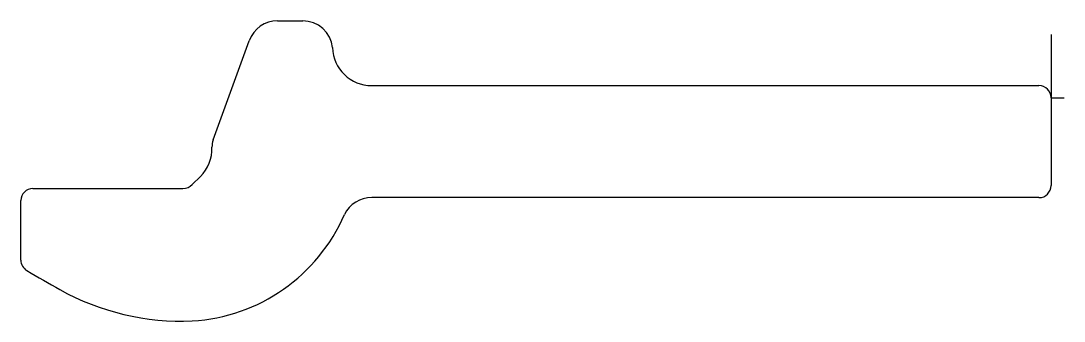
# Model space of a CAD drawing. Header units: metres. Extents: x 73 to 676, y 49 to 222.
import ezdxf

# ---------------------------------------------------------------- set-up
doc = ezdxf.new("R2010")
doc.units = ezdxf.units.M

msp = doc.modelspace()

# ---------------------------------------------------------------- linework, layer by layer
at = {"layer": 'TOOL_0'}
for p, q in [((221.027, 222.271), (235.586, 222.271)), ((668.409, 214.455), (668.409, 177.772)), ((183.85, 153.339), (204.668, 210.798)), ((275.507, 184.771), (661.407, 184.771)), ((668.407, 177.771), (675.971, 177.771)), ((668.409, 177.772), (668.409, 126.972)), ((171.74, 127.497), (176.489, 132.246)), ((79.608, 125.271), (166.366, 125.271)), ((72.608, 83.816), (72.608, 118.271)), ((661.409, 119.972), (275.509, 119.972))]:
    msp.add_line(p, q, dxfattribs=at)
for centre, radius, start, end in [((221.027, 204.871), 17.4, 90, 160.084132), ((235.573, 204.857), 17.414, 6.323478, 89.957227), ((275.544, 207.444), 22.673, 181.690851, 269.906499), ((661.407, 177.771), 7, 0, 90), ((195.763, 149.07), 12.655, 160.28496, 179.796262), ((160.369, 148.305), 22.754, 315.108612, 2.040106), ((166.341, 132.93), 7.659, 270.18702, 314.820158), ((661.409, 126.972), 7, 270, 0), ((79.608, 118.271), 7, 90, 180), ((275.509, 102.372), 17.6, 90, 153.515022), ((165.702, 150.972), 102.503, 273.3854, 336.574248), ((79.608, 83.816), 7, 180, 239.944465), ((757.543, 1238.387), 1345.891, 239.581515, 240.519292), ((165.491, 193.058), 144.546, 240.898118, 272.483733)]:
    msp.add_arc(centre, radius, start, end, dxfattribs=at)

doc.saveas('drawing.dxf')
